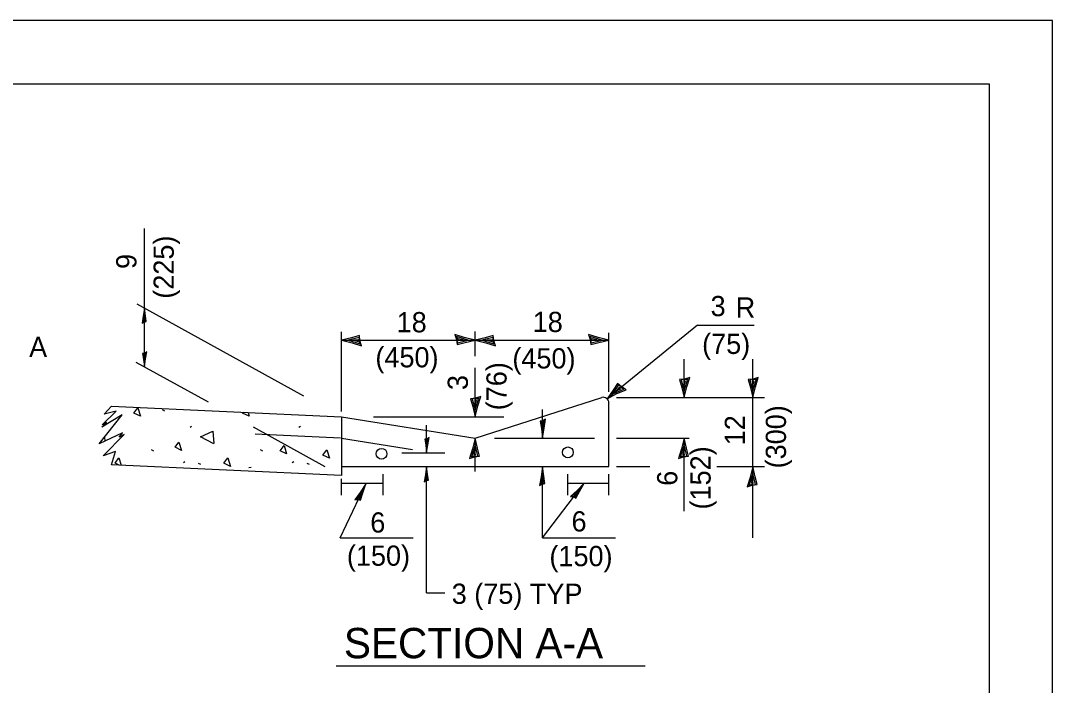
# Model space of a CAD drawing. Extents: x 116921 to 126621, y 61351 to 76334.
# Drawn here: x 118212.7 to 118620.8, y 63987.7 to 64250.6 of the extents above; entities that cross this region are included whole.
import ezdxf

# ---------------------------------------------------------------- set-up
doc = ezdxf.new("R2010")
doc.units = 0
for name, color, linetype in [('Default', 7, 'Continuous'), ('Sheets_50 Reference Boundary', 7, 'Continuous'), ('Sheets_General Details', 7, 'Continuous'), ('Sheets_Printer Plotting Border', 7, 'Continuous')]:
    doc.layers.add(name, color=color, linetype=linetype)

msp = doc.modelspace()

# ---------------------------------------------------------------- linework, layer by layer
at = {"layer": 'Default'}
for points in [[(118261.56, 64131.39), (118262.38, 64131.57), (118262.03, 64133.9), (118261.64, 64136.89), (118261.2, 64133.7), (118260.71, 64130.89), (118261.56, 64131.39), (118262.11, 64131.63), (118261.64, 64134.88), (118261.01, 64131.33), (118261.71, 64131.85), (118261.62, 64133.35), (118261.4, 64131.91)], [(118261.72, 64119.12), (118260.9, 64118.94), (118261.25, 64116.61), (118261.64, 64113.61), (118262.08, 64116.81), (118262.57, 64119.61), (118261.72, 64119.12), (118261.18, 64118.88), (118261.65, 64115.63), (118262.27, 64119.18), (118261.57, 64118.66), (118261.67, 64117.16), (118261.88, 64118.6)], [(118419.27, 64092.35), (118418.24, 64092.12), (118418.68, 64089.21), (118419.17, 64085.47), (118419.72, 64089.46), (118420.33, 64092.97), (118419.27, 64092.35), (118418.59, 64092.04), (118419.17, 64087.98), (118419.95, 64092.42), (118419.08, 64091.77), (118419.2, 64089.9), (118419.47, 64091.7)], [(118373.37, 64085.18), (118372.55, 64085), (118372.91, 64082.67), (118373.29, 64079.67), (118373.73, 64082.87), (118374.23, 64085.67), (118373.37, 64085.18), (118372.83, 64084.94), (118373.3, 64081.69), (118373.92, 64085.24), (118373.22, 64084.71), (118373.32, 64083.22), (118373.54, 64084.66)], [(118373.21, 64068.68), (118374.04, 64068.87), (118373.68, 64071.2), (118373.29, 64074.19), (118372.86, 64070.99), (118372.36, 64068.19), (118373.21, 64068.68), (118373.76, 64068.93), (118373.29, 64072.18), (118372.67, 64068.62), (118373.37, 64069.15), (118373.27, 64070.64), (118373.05, 64069.21)], [(118419.07, 64067.3), (118420.09, 64067.53), (118419.65, 64070.45), (118419.17, 64074.19), (118418.62, 64070.19), (118418, 64066.69), (118419.07, 64067.3), (118419.75, 64067.61), (118419.16, 64071.67), (118418.38, 64067.23), (118419.26, 64067.89), (118419.14, 64069.75), (118418.87, 64067.96)], [(118346.14, 64061.18), (118347.17, 64060.95), (118348.02, 64063.77), (118349.18, 64067.36), (118346.97, 64063.98), (118344.92, 64061.08), (118346.14, 64061.18), (118346.89, 64061.17), (118348.1, 64065.09), (118345.49, 64061.41), (118346.56, 64061.63), (118347.25, 64063.37), (118346.24, 64061.86)], [(118431.38, 64062.21), (118432.34, 64061.77), (118433.74, 64064.36), (118435.62, 64067.64), (118432.77, 64064.78), (118430.16, 64062.37), (118431.38, 64062.21), (118432.11, 64062.05), (118434.1, 64065.64), (118430.79, 64062.57), (118431.88, 64062.56), (118432.92, 64064.12), (118431.61, 64062.86)]]:
    msp.add_lwpolyline(points, dxfattribs=at)
at = {"layer": 'Sheets_50 Reference Boundary'}
msp.add_lwpolyline([(117020.81, 64225.58), (118595.81, 64225.58), (118595.81, 63225.59), (117020.81, 63225.59)], close=True, dxfattribs=at)
at = {"layer": 'Sheets_General Details'}
for p, q in [((118620.81, 64250.59), (116920.81, 64250.59)), ((118620.81, 63150.59), (118620.81, 64250.59)), ((118261.64, 64113.61), (118261.64, 64168.37)), ((118324.77, 64102.1), (118258.82, 64138.45)), ((118480.46, 64130.11), (118444.66, 64101.06)), ((118480.46, 64130.11), (118502.81, 64130.11)), ((118339.57, 64096.01), (118339.57, 64127.45)), ((118392.47, 64117.91), (118392.47, 64127.63)), ((118445.36, 64103.76), (118445.36, 64127.07)), ((118339.57, 64124.22), (118392.47, 64124.22)), ((118392.47, 64124.22), (118445.36, 64124.22)), ((118475.14, 64101.51), (118475.14, 64116.74)), ((118502.27, 64074.19), (118502.27, 64116.74)), ((118286.98, 64099.65), (118258.36, 64115.42)), ((118392.47, 64093.93), (118392.47, 64113.24)), ((118392.47, 64085.47), (118442.6, 64101.51)), ((118448.37, 64101.51), (118506.93, 64101.51)), ((118248.61, 64098.16), (118339.57, 64093.93)), ((118269.7, 64096.19), (118268.76, 64096.61)), ((118419.17, 64085.47), (118419.17, 64096.74)), ((118445.36, 64074.19), (118445.36, 64099.49)), ((118339.57, 64093.93), (118392.47, 64085.47)), ((118339.57, 64093.93), (118339.57, 64070.65)), ((118352.33, 64093.93), (118403.77, 64093.93)), ((118279.72, 64089.83), (118280.34, 64090.24)), ((118333.21, 64074.16), (118304.8, 64089.82)), ((118322.77, 64089.83), (118323.38, 64090.24)), ((118373.29, 64079.67), (118373.29, 64090.54)), ((118339.18, 64085.47), (118305.44, 64087.04)), ((118339.57, 64085.47), (118367.66, 64080.97)), ((118392.47, 64072.24), (118392.47, 64085.47)), ((118400.13, 64085.47), (118439.74, 64085.47)), ((118448.37, 64085.47), (118477.14, 64085.47)), ((118475.14, 64056.52), (118475.14, 64085.47)), ((118265.44, 64080.37), (118264.5, 64080.8)), ((118308.48, 64080.37), (118307.54, 64080.8)), ((118277.08, 64075.82), (118277.7, 64076.23)), ((118320.12, 64075.82), (118320.74, 64076.23)), ((118363.47, 64079.67), (118380.46, 64079.67)), ((118339.57, 64070.65), (118248.61, 64074.89)), ((118283.93, 64075.02), (118282.99, 64075.44)), ((118302.95, 64073.89), (118303.88, 64073.99)), ((118326.98, 64075.02), (118326.04, 64075.44)), ((118339.86, 64074.19), (118445.36, 64074.19)), ((118373.29, 64024.34), (118373.29, 64074.19)), ((118419.17, 64045.97), (118419.17, 64074.19)), ((118448.37, 64074.19), (118461.61, 64074.19)), ((118488.04, 64074.19), (118506.93, 64074.19)), ((118502.27, 64045.97), (118502.27, 64074.19)), ((118339.57, 64062.94), (118339.57, 64069.32)), ((118339.93, 64067.66), (118356.13, 64067.66)), ((118356.13, 64062.94), (118356.13, 64071.23)), ((118429.15, 64062.94), (118429.15, 64071.23)), ((118429.15, 64067.66), (118445.36, 64067.66)), ((118445.36, 64062.94), (118445.36, 64071.23)), ((118339.14, 64045.97), (118349.13, 64067.08)), ((118419.17, 64045.97), (118435.62, 64067.64)), ((118339.14, 64045.97), (118367.92, 64045.97)), ((118419.17, 64045.97), (118447.94, 64045.97)), ((118373.29, 64024.34), (118380.46, 64024.34)), ((118337.49, 63995.34), (118459.7, 63995.34))]:
    msp.add_line(p, q, dxfattribs=at)
msp.add_lwpolyline([(117020.81, 64225.59), (118595.81, 64225.59), (118595.81, 63175.59), (117020.81, 63175.59)], close=True, dxfattribs=at)
for points in [[(118346.92, 64124.03), (118346.67, 64126), (118343.57, 64125.15), (118339.57, 64124.22), (118343.84, 64123.17), (118347.57, 64122), (118346.92, 64124.03), (118346.59, 64125.33), (118342.26, 64124.21), (118346.99, 64122.72), (118346.29, 64124.4), (118344.3, 64124.17), (118346.22, 64123.64)], [(118385.12, 64124.41), (118385.37, 64122.45), (118388.47, 64123.3), (118392.47, 64124.22), (118388.2, 64125.27), (118384.47, 64126.45), (118385.12, 64124.41), (118385.45, 64123.11), (118389.78, 64124.23), (118385.05, 64125.72), (118385.75, 64124.05), (118387.74, 64124.28), (118385.82, 64124.8)], [(118399.81, 64124.03), (118399.56, 64126), (118396.46, 64125.15), (118392.47, 64124.22), (118396.73, 64123.17), (118400.47, 64122), (118399.81, 64124.03), (118399.48, 64125.33), (118395.16, 64124.21), (118399.89, 64122.72), (118399.19, 64124.4), (118397.2, 64124.17), (118399.11, 64123.64)], [(118438.01, 64124.41), (118438.26, 64122.45), (118441.36, 64123.3), (118445.36, 64124.22), (118441.09, 64125.27), (118437.36, 64126.45), (118438.01, 64124.41), (118438.34, 64123.11), (118442.67, 64124.23), (118437.94, 64125.72), (118438.64, 64124.05), (118440.63, 64124.28), (118438.71, 64124.8)], [(118475.33, 64108.85), (118473.37, 64108.61), (118474.22, 64105.51), (118475.14, 64101.51), (118476.19, 64105.77), (118477.37, 64109.51), (118475.33, 64108.85), (118474.04, 64108.53), (118475.15, 64104.2), (118476.64, 64108.93), (118474.97, 64108.23), (118475.2, 64106.24), (118475.72, 64108.15)], [(118502.46, 64108.85), (118500.49, 64108.61), (118501.34, 64105.51), (118502.27, 64101.51), (118503.32, 64105.77), (118504.49, 64109.51), (118502.46, 64108.85), (118501.16, 64108.53), (118502.28, 64104.2), (118503.77, 64108.93), (118502.09, 64108.23), (118502.32, 64106.24), (118502.85, 64108.15)], [(118450.33, 64105.74), (118448.85, 64107.06), (118447.07, 64104.38), (118444.66, 64101.06), (118448.56, 64103.07), (118452.16, 64104.63), (118450.33, 64105.74), (118449.23, 64106.5), (118446.7, 64102.82), (118451.24, 64104.79), (118449.62, 64105.61), (118448.26, 64104.12), (118450.06, 64104.98)], [(118392.66, 64101.28), (118390.69, 64101.03), (118391.54, 64097.93), (118392.47, 64093.93), (118393.52, 64098.2), (118394.69, 64101.93), (118392.66, 64101.28), (118391.36, 64100.95), (118392.48, 64096.62), (118393.97, 64101.35), (118392.29, 64100.65), (118392.52, 64098.66), (118393.05, 64100.58)], [(118248.61, 64074.89), (118250.17, 64080.23), (118245.3, 64078.44), (118253.63, 64086.91), (118251.61, 64085.84), (118252.92, 64087.5), (118243.74, 64083.21), (118252.79, 64094.65), (118244.82, 64089.77), (118246.6, 64091.67), (118244.93, 64090.72), (118250.54, 64096.09), (118245.76, 64094.9), (118248.61, 64098.16)], [(118260.07, 64094.12), (118257.47, 64095.38), (118259.02, 64097.45), (118260.07, 64094.12)], [(118303.12, 64094.12), (118300.51, 64095.38), (118300.78, 64095.74)], [(118302.64, 64095.65), (118303.12, 64094.12)], [(118289.13, 64083.19), (118283.82, 64085.99), (118288.7, 64088.18), (118289.13, 64083.29)], [(118244.96, 64083.77), (118244.42, 64084.06)], [(118245.86, 64085.89), (118246, 64084.26)], [(118392.28, 64078.12), (118394.24, 64078.37), (118393.39, 64081.47), (118392.47, 64085.47), (118391.42, 64081.2), (118390.24, 64077.47), (118392.28, 64078.12), (118393.58, 64078.45), (118392.46, 64082.78), (118390.97, 64078.05), (118392.64, 64078.75), (118392.41, 64080.74), (118391.89, 64078.82)], [(118474.96, 64078.12), (118476.92, 64078.37), (118476.07, 64081.47), (118475.14, 64085.47), (118474.1, 64081.2), (118472.92, 64077.47), (118474.96, 64078.12), (118476.25, 64078.45), (118475.14, 64082.78), (118473.64, 64078.05), (118475.32, 64078.75), (118475.09, 64080.74), (118474.56, 64078.82)], [(118276.35, 64080.58), (118273.75, 64081.83), (118275.31, 64083.91), (118276.35, 64080.58)], [(118317.92, 64079.25), (118315.34, 64080.5), (118316.89, 64082.58), (118317.92, 64079.25)], [(118334.86, 64077.49), (118332.26, 64078.74), (118333.82, 64080.81), (118334.86, 64077.49)], [(118251.7, 64074.75), (118250.03, 64075.55), (118251.59, 64077.62), (118252.5, 64074.71)], [(118295.67, 64074.3), (118293.08, 64075.55), (118294.63, 64077.62), (118295.67, 64074.3)], [(118251.7, 64074.74), (118251.7, 64074.75)], [(118502.08, 64066.85), (118504.04, 64067.09), (118503.19, 64070.19), (118502.27, 64074.19), (118501.22, 64069.93), (118500.04, 64066.19), (118502.08, 64066.85), (118503.38, 64067.17), (118502.26, 64071.5), (118500.77, 64066.77), (118502.44, 64067.47), (118502.21, 64069.46), (118501.69, 64067.55)]]:
    msp.add_lwpolyline(points, dxfattribs=at)
for centre in [(118355.44, 64079.27), (118429.15, 64079.83)]:
    msp.add_circle(centre, 2.15, dxfattribs=at)
msp.add_arc((118443.24, 64099.49), 2.12, 0, 107.7447, dxfattribs=at)
at = {"layer": 'Sheets_Printer Plotting Border'}
msp.add_lwpolyline([(116920.81, 63150.59), (118620.81, 63150.59), (118620.81, 64250.59), (116920.81, 64250.59)], close=True, dxfattribs=at)

# ---------------------------------------------------------------- texts
at = {"layer": 'Sheets_General Details'}
for s, p in [('(225)', (118273.28, 64140.61)), ('9', (118258.49, 64152.37)), ('(76)', (118404.92, 64096.48)), ('3', (118389.6, 64104.47)), ('(300)', (118515.45, 64073.5)), ('12', (118499.23, 64082.63)), ('(152)', (118485.63, 64057.25)), ('6', (118472.45, 64066.61))]:
    msp.add_text(s, height=8, rotation=90, dxfattribs=at).set_placement(p)
for s, height, p in [('3', 8, (118485.61, 64133.7)), ('R', 8, (118495.54, 64133.15)), ('18', 8, (118361.42, 64127.32)), ('18', 8, (118415.25, 64127.43)), ('A', 8, (118216.04, 64117.53)), ('(75)', 8, (118482.27, 64118.76)), ('(450)', 8, (118353.02, 64113.46)), ('(450)', 8, (118407.21, 64113.02)), ('6', 8, (118351, 64048.11)), ('6', 8, (118430.6, 64048.54)), ('(150)', 8, (118341.75, 64034.99)), ('(150)', 8, (118421.86, 64034.82)), ('3 (75) TYP', 8, (118383.21, 64019.92)), ('SECTION A-A', 12, (118340.55, 63998.4))]:
    msp.add_text(s, height=height, dxfattribs=at).set_placement(p)

doc.saveas('drawing.dxf')
